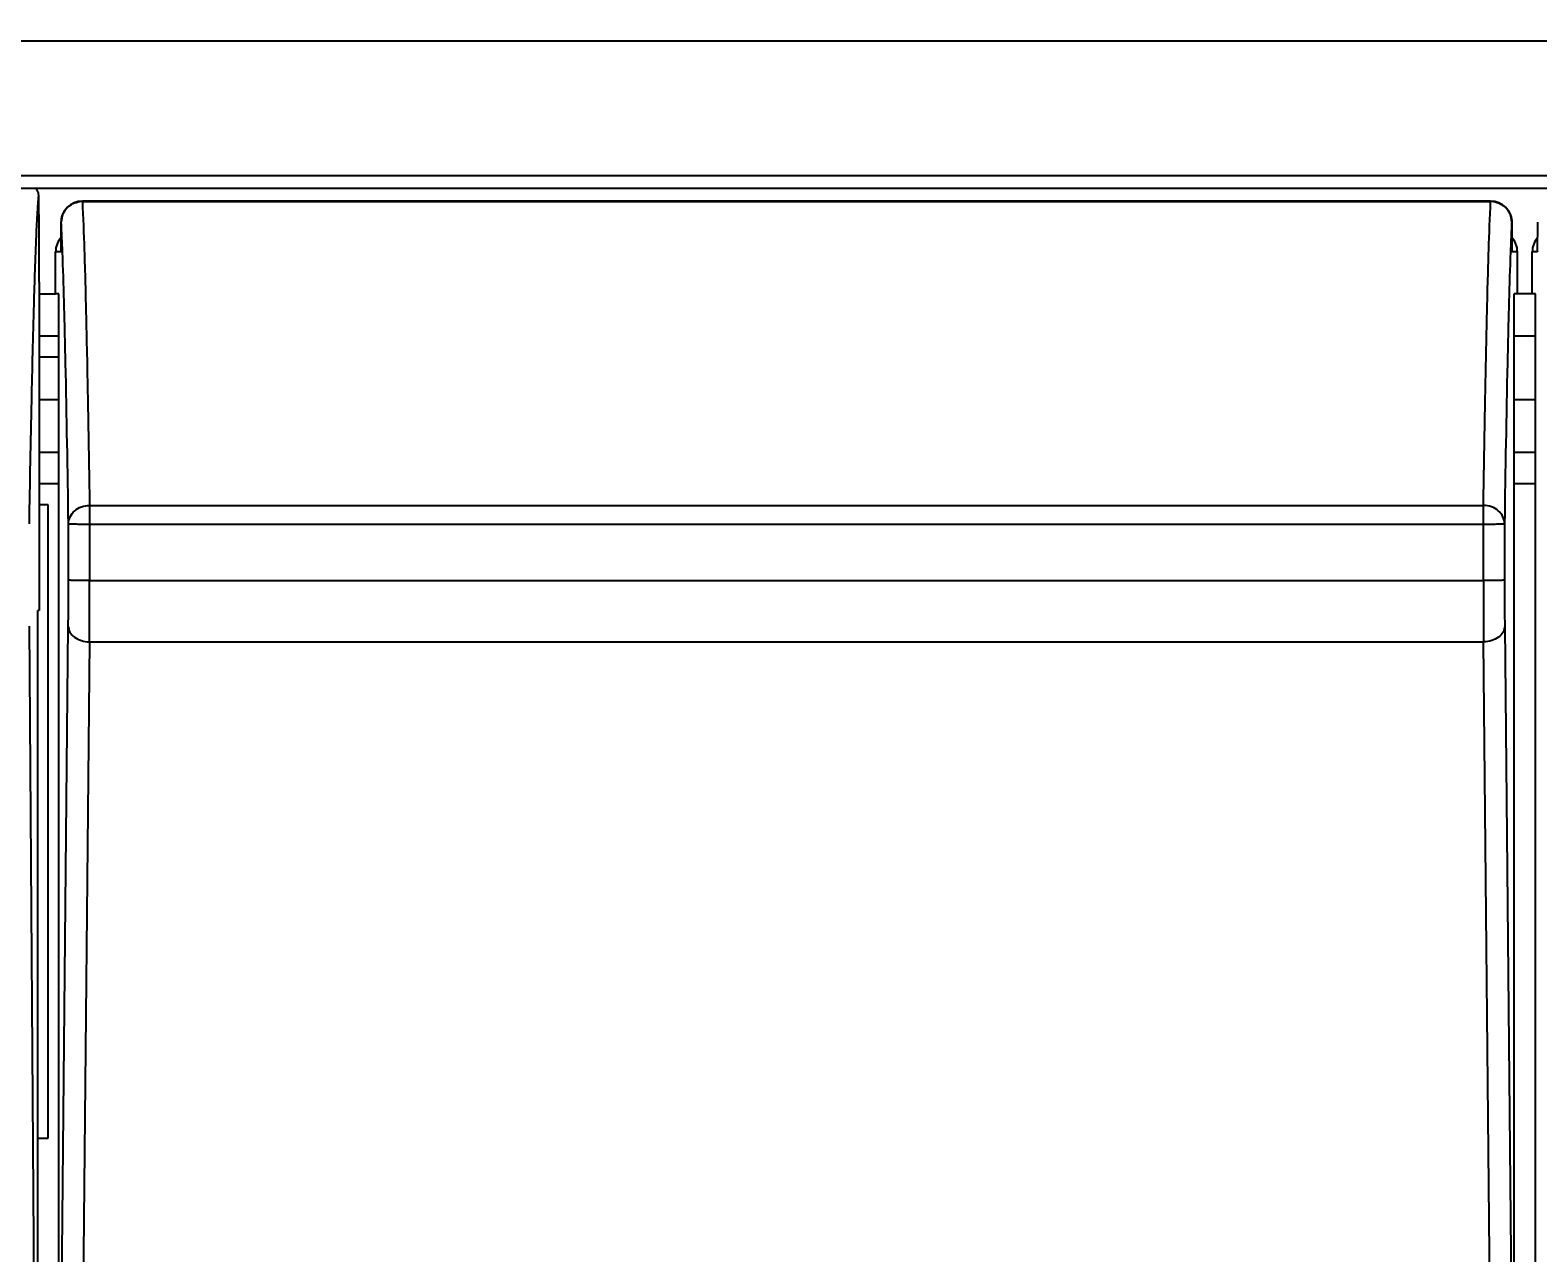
# Model space of a CAD drawing. Header units: millimetres. Extents: x 15137 to 17513, y -10160 to -6800.
# Drawn here: x 16137.67 to 16173.4, y -8812.88 to -8783.91 of the extents above; entities that cross this region are included whole.
import ezdxf

# ---------------------------------------------------------------- set-up
doc = ezdxf.new("R2010")
doc.units = ezdxf.units.MM
doc.styles.add('ARIAL', font='arial.ttf')
doc.dimstyles.get("Standard").update_dxf_attribs({"dimtxt": 15, "dimasz": 15, "dimexe": 0.18, "dimexo": 0.0625, "dimgap": 4, "dimtad": 0, "dimdec": 1, "dimdsep": 46, "dimtxsty": 'ARIAL', "dimcen": 0, "dimclrd": 5, "dimclre": 5, "dimclrt": 5, "dimadec": 0, "dimazin": 0, "dimtfac": 1, "dimtdec": 1, "dimtofl": 0, "dimtmove": 0, "dimatfit": 3, "dimfxl": 1, "dimtolj": 1, "dimtzin": 0, "dimarcsym": 0})

# ---------------------------------------------------------------- blocks, each defined once
blk = doc.blocks.new('*D68')
at = {"color": 5, "lineweight": -2, "transparency": 16777216}
for p, q in [((15985.494, -8784.101), (15985.494, -8736.028)), ((16000.494, -8736.208), (16121.705, -8736.208)), ((16301.496, -8736.208), (16159.941, -8736.208)), ((16316.496, -8788.026), (16316.496, -8736.028))]:
    blk.add_line(p, q, dxfattribs=at)
at = {"color": 5, "transparency": 16777216}
for points in [[(16000.494, -8733.708), (16000.494, -8738.708), (15985.494, -8736.208)], [(16301.496, -8733.708), (16301.496, -8738.708), (16316.496, -8736.208)]]:
    blk.add_solid(points, dxfattribs=at)
at = {"layer": 'Defpoints', "color": 0, "transparency": 16777216}
for p in [(16316.496, -8736.208), (15985.494, -8784.164), (16316.496, -8788.088)]:
    blk.add_point(p, dxfattribs=at)
at = {"color": 5, "transparency": 16777216, "insert": (16140.823, -8736.208), "char_height": 15, "attachment_point": 5, "style": 'ARIAL'}
blk.add_mtext('\\A1;331', dxfattribs=at)

msp = doc.modelspace()

# ---------------------------------------------------------------- linework, layer by layer
at = {"linetype": 'Continuous'}
for p, q in [((15985.494, -8784.164), (16290.694, -8784.164)), ((16290.694, -8787.364), (15985.494, -8787.364)), ((16290.394, -8787.664), (15985.794, -8787.664)), ((16172.284, -8787.965), (16138.904, -8787.965)), ((16138.904, -8787.965), (16138.904, -8787.973)), ((16138.904, -8787.973), (16172.284, -8787.973)), ((16172.284, -8787.965), (16172.284, -8787.973)), ((16138.398, -8789.158), (16138.404, -8788.461)), ((16138.404, -8788.461), (16138.404, -8788.465)), ((16172.784, -8788.461), (16172.79, -8789.158)), ((16172.784, -8788.465), (16172.784, -8788.461)), ((16173.398, -8789.158), (16173.404, -8788.461)), ((16138.398, -8789.164), (16138.27, -8789.164)), ((16138.27, -8790.164), (16138.27, -8789.164)), ((16138.398, -8789.158), (16138.398, -8789.164)), ((16138.398, -8789.158), (16138.398, -8789.164)), ((16138.434, -8789.172), (16138.433, -8789.155)), ((16172.755, -8789.155), (16172.754, -8789.172)), ((16172.79, -8789.164), (16172.79, -8789.158)), ((16172.79, -8789.158), (16172.79, -8789.164)), ((16172.918, -8789.164), (16172.79, -8789.164)), ((16172.918, -8790.164), (16172.918, -8789.164)), ((16173.398, -8789.164), (16173.27, -8789.164)), ((16173.27, -8790.164), (16173.27, -8789.164)), ((16173.398, -8789.158), (16173.398, -8789.164)), ((16173.398, -8789.158), (16173.398, -8789.164)), ((16137.882, -8789.888), (16137.882, -8797.664)), ((16137.882, -8790.164), (16138.27, -8790.164)), ((16138.344, -8790.164), (16138.27, -8790.164)), ((16138.344, -8820.421), (16138.344, -8790.164)), ((16172.918, -8790.164), (16172.844, -8790.164)), ((16172.844, -8820.421), (16172.844, -8790.164)), ((16173.27, -8790.164), (16172.918, -8790.164)), ((16173.344, -8790.164), (16173.27, -8790.164)), ((16173.344, -8820.421), (16173.344, -8790.164)), ((16138.344, -8791.164), (16137.882, -8791.164)), ((16173.344, -8791.164), (16172.844, -8791.164)), ((16138.344, -8791.664), (16137.882, -8791.664)), ((16137.882, -8792.664), (16138.344, -8792.664)), ((16172.844, -8792.664), (16173.344, -8792.664)), ((16138.344, -8793.923), (16137.882, -8793.923)), ((16173.344, -8793.923), (16172.844, -8793.923)), ((16138.344, -8794.664), (16137.882, -8794.664)), ((16173.344, -8794.664), (16172.844, -8794.664)), ((16138.094, -8795.164), (16137.882, -8795.164)), ((16138.094, -8810.164), (16138.094, -8795.164)), ((16139.075, -8795.175), (16139.074, -8796.954)), ((16139.075, -8795.175), (16172.113, -8795.175)), ((16172.114, -8796.954), (16172.113, -8795.175)), ((16138.574, -8796.945), (16138.575, -8795.608)), ((16139.075, -8795.616), (16172.113, -8795.616)), ((16172.613, -8795.608), (16172.614, -8796.945)), ((16139.074, -8796.954), (16172.114, -8796.954)), ((16137.882, -8797.664), (16137.846, -8797.664)), ((16137.846, -8825.664), (16137.846, -8797.664)), ((16137.834, -8824.272), (16137.648, -8798.035)), ((16138.335, -8822.277), (16138.57, -8798.034)), ((16172.618, -8798.034), (16172.853, -8822.277)), ((16139.07, -8798.406), (16138.835, -8822.649)), ((16139.07, -8798.406), (16172.118, -8798.406)), ((16172.353, -8822.649), (16172.118, -8798.406)), ((16137.846, -8810.164), (16138.094, -8810.164))]:
    msp.add_line(p, q, dxfattribs=at)
for centre, radius, start, end in [((16138.904, -8788.465), 0.5, 90, 179.525), ((16138.905, -8788.482), 0.51, 90.1222, 101.7109), ((16172.284, -8788.465), 0.5, 0.4752, 90), ((16172.283, -8788.478), 0.506, 83.9205, 89.9013), ((16172.282, -8788.484), 0.512, 78.034, 83.9269), ((16138.77, -8789.164), 0.5, 137.5318, 180.0068), ((16172.418, -8789.164), 0.5, 359.9932, 42.4683), ((16173.77, -8789.164), 0.5, 137.5318, 180.0068)]:
    msp.add_arc(centre, radius, start, end, dxfattribs=at)
for points, knots in [([(16137.87, -8787.83), (16137.869, -8787.787), (16137.855, -8787.727), (16137.815, -8787.677), (16137.794, -8787.664), (16137.785, -8787.664)], [0, 0, 0, 0, 0.657083, 0.867884, 1, 1, 1, 1]), ([(16137.649, -8795.609), (16137.665, -8794.638), (16137.696, -8792.906), (16137.75, -8790.631), (16137.797, -8789.139), (16137.838, -8788.278), (16137.858, -8787.96), (16137.87, -8787.83)], [0, 0, 0, 0, 0.374237, 0.667732, 0.877108, 0.949474, 1, 1, 1, 1]), ([(16137.882, -8789.888), (16137.882, -8789.465), (16137.88, -8788.779), (16137.876, -8788.093), (16137.87, -8787.83)], [0, 0, 0, 0, 0.615689, 1, 1, 1, 1]), ([(16138.404, -8788.465), (16138.404, -8788.409), (16138.424, -8788.297), (16138.509, -8788.148), (16138.639, -8788.036), (16138.747, -8787.995), (16138.802, -8787.983)], [0, 0, 0, 0, 0.248401, 0.497671, 0.748258, 1, 1, 1, 1]), ([(16138.904, -8787.973), (16138.923, -8788.354), (16138.956, -8789.265), (16138.997, -8790.852), (16139.038, -8792.872), (16139.062, -8794.361), (16139.075, -8795.175)], [0, 0, 0, 0, 0.158943, 0.379792, 0.660863, 1, 1, 1, 1]), ([(16172.113, -8795.175), (16172.125, -8794.361), (16172.15, -8792.872), (16172.191, -8790.852), (16172.232, -8789.265), (16172.265, -8788.354), (16172.284, -8787.973)], [0, 0, 0, 0, 0.339137, 0.620208, 0.841057, 1, 1, 1, 1]), ([(16172.388, -8787.984), (16172.443, -8787.995), (16172.55, -8788.037), (16172.679, -8788.149), (16172.764, -8788.297), (16172.784, -8788.409), (16172.784, -8788.465)], [0, 0, 0, 0, 0.251777, 0.502366, 0.751622, 1, 1, 1, 1]), ([(16138.433, -8789.155), (16138.431, -8789.092), (16138.422, -8788.862), (16138.413, -8788.632), (16138.404, -8788.465)], [0, 0, 0, 0, 0.275873, 1, 1, 1, 1]), ([(16172.784, -8788.465), (16172.781, -8788.516), (16172.77, -8788.747), (16172.761, -8788.977), (16172.755, -8789.155)], [0, 0, 0, 0, 0.224093, 1, 1, 1, 1]), ([(16138.575, -8795.608), (16138.556, -8794.338), (16138.526, -8792.58), (16138.475, -8790.435), (16138.448, -8789.56), (16138.434, -8789.172)], [0, 0, 0, 0, 0.591692, 0.819405, 1, 1, 1, 1]), ([(16172.754, -8789.172), (16172.74, -8789.56), (16172.713, -8790.435), (16172.662, -8792.58), (16172.632, -8794.338), (16172.613, -8795.608)], [0, 0, 0, 0, 0.180595, 0.408308, 1, 1, 1, 1]), ([(16138.575, -8795.608), (16138.575, -8795.551), (16138.603, -8795.434), (16138.717, -8795.291), (16138.882, -8795.198), (16139.01, -8795.176), (16139.075, -8795.175)], [0, 0, 0, 0, 0.233077, 0.476523, 0.733627, 1, 1, 1, 1]), ([(16172.613, -8795.608), (16172.613, -8795.551), (16172.585, -8795.434), (16172.471, -8795.291), (16172.306, -8795.197), (16172.178, -8795.176), (16172.113, -8795.175)], [0, 0, 0, 0, 0.23299, 0.476459, 0.733672, 1, 1, 1, 1]), ([(16138.575, -8795.608), (16138.575, -8795.609), (16138.58, -8795.608), (16138.586, -8795.61), (16138.599, -8795.61), (16138.615, -8795.611), (16138.637, -8795.612), (16138.673, -8795.613), (16138.727, -8795.614), (16138.802, -8795.615), (16138.887, -8795.616), (16138.979, -8795.616), (16139.042, -8795.616), (16139.075, -8795.616)], [0, 0, 0, 0, 0.005872, 0.021058, 0.045538, 0.079093, 0.121407, 0.172079, 0.296494, 0.447607, 0.619676, 0.806167, 1, 1, 1, 1]), ([(16172.113, -8795.616), (16172.177, -8795.617), (16172.269, -8795.616), (16172.386, -8795.615), (16172.461, -8795.614), (16172.515, -8795.613), (16172.551, -8795.612), (16172.573, -8795.611), (16172.589, -8795.61), (16172.602, -8795.61), (16172.608, -8795.608), (16172.613, -8795.609), (16172.613, -8795.608)], [0, 0, 0, 0, 0.380316, 0.552381, 0.703491, 0.827904, 0.878577, 0.92089, 0.954445, 0.978924, 0.994114, 1, 1, 1, 1]), ([(16138.57, -8798.034), (16138.571, -8797.958), (16138.574, -8797.595), (16138.574, -8797.232), (16138.574, -8796.945)], [0, 0, 0, 0, 0.20923, 1, 1, 1, 1]), ([(16139.074, -8796.954), (16139.042, -8796.954), (16138.979, -8796.954), (16138.887, -8796.954), (16138.802, -8796.953), (16138.727, -8796.952), (16138.673, -8796.951), (16138.636, -8796.95), (16138.615, -8796.949), (16138.599, -8796.948), (16138.586, -8796.948), (16138.579, -8796.946), (16138.575, -8796.946), (16138.574, -8796.945)], [0, 0, 0, 0, 0.193764, 0.380528, 0.552593, 0.703655, 0.828059, 0.878687, 0.920978, 0.954509, 0.978944, 0.994121, 1, 1, 1, 1]), ([(16139.07, -8798.406), (16139.071, -8798.304), (16139.074, -8797.821), (16139.074, -8797.337), (16139.074, -8796.954)], [0, 0, 0, 0, 0.209229, 1, 1, 1, 1]), ([(16172.614, -8796.945), (16172.613, -8796.946), (16172.609, -8796.946), (16172.602, -8796.948), (16172.589, -8796.948), (16172.573, -8796.949), (16172.552, -8796.95), (16172.515, -8796.951), (16172.461, -8796.952), (16172.386, -8796.953), (16172.301, -8796.954), (16172.209, -8796.954), (16172.146, -8796.954), (16172.114, -8796.954)], [0, 0, 0, 0, 0.005878, 0.021052, 0.045485, 0.079018, 0.121311, 0.171941, 0.296346, 0.447407, 0.619475, 0.806237, 1, 1, 1, 1]), ([(16172.114, -8796.954), (16172.114, -8797.09), (16172.114, -8797.573), (16172.115, -8798.057), (16172.118, -8798.406)], [0, 0, 0, 0, 0.28007, 1, 1, 1, 1]), ([(16172.614, -8796.945), (16172.614, -8797.047), (16172.614, -8797.41), (16172.615, -8797.773), (16172.618, -8798.034)], [0, 0, 0, 0, 0.28007, 1, 1, 1, 1]), ([(16138.57, -8798.034), (16138.571, -8798.083), (16138.601, -8798.187), (16138.717, -8798.308), (16138.881, -8798.387), (16139.006, -8798.405), (16139.07, -8798.406)], [0, 0, 0, 0, 0.215266, 0.452608, 0.717479, 1, 1, 1, 1]), ([(16172.618, -8798.034), (16172.617, -8798.083), (16172.587, -8798.187), (16172.471, -8798.308), (16172.308, -8798.387), (16172.182, -8798.405), (16172.118, -8798.406)], [0, 0, 0, 0, 0.215249, 0.452532, 0.717407, 1, 1, 1, 1])]:
    msp.add_open_spline(points, degree=3, knots=knots, dxfattribs=at)

# ---------------------------------------------------------------- dimensions: what is measured, and where the dimension line sits
dim = msp.add_linear_dim(base=(16316.496, -8736.208), p1=(15985.494, -8784.164), p2=(16316.496, -8788.088), text='331', dimstyle='Standard', override={"dimtol": 1, "dimtp": 2, "dimtm": 2, "dimtfillclr": 7})
dim.commit()
dim.dimension.update_dxf_attribs({"geometry": '*D68', "text_midpoint": (16140.823, -8736.208), "dimtype": 160})

doc.saveas('drawing.dxf')
